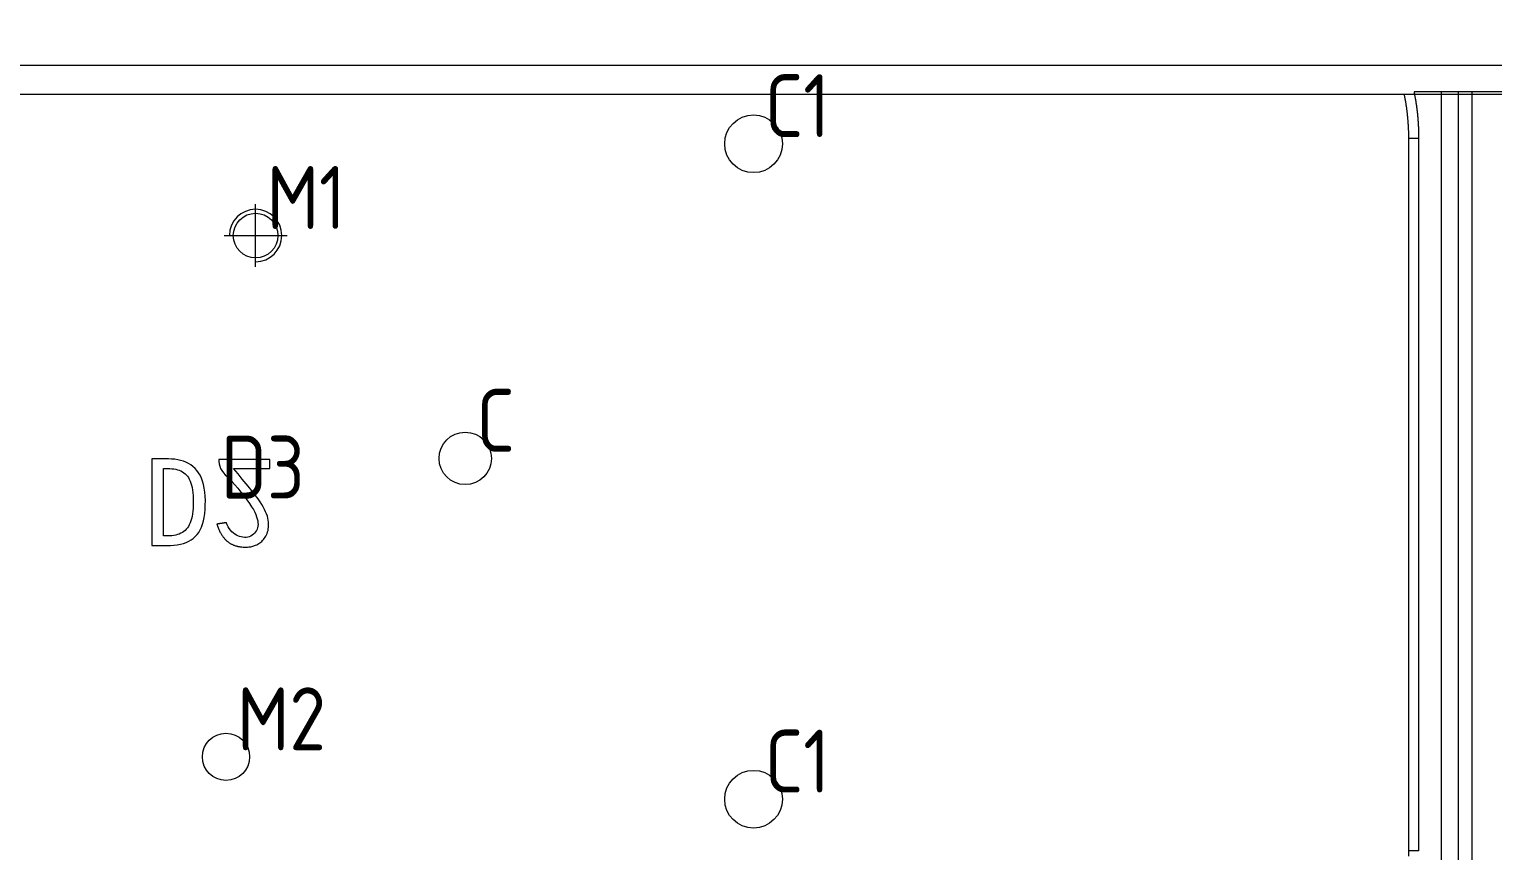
# Model space of a CAD drawing. Header units: millimetres. Extents: x 494 to 18201, y 224 to 11417.
# Drawn here: x 5489.2 to 5768.4, y 3023 to 3179.6 of the extents above; entities that cross this region are included whole.
import ezdxf
from ezdxf.lldxf.tags import DXFTag

# ---------------------------------------------------------------- set-up
doc = ezdxf.new("R2010")
doc.units = ezdxf.units.MM
for name, color, linetype in [('DIM', 7, 'Continuous'), ('PS', 7, 'Continuous'), ('PS_W', 1, 'Continuous')]:
    doc.layers.add(name, color=color, linetype=linetype)
doc.layers.add('dim_temp', color=161, linetype='Continuous', lineweight=9)
doc.styles.add('gbenor', font='gbenor.shx', dxfattribs={"bigfont": 'gbcbig.shx'})
doc.styles.get("Standard").update_dxf_attribs({"font": 'arial.ttf'})
tags = doc.linetypes.add('CENTER', pattern='A,22,[0,arial.ttf,S=0,R=0,X=0,Y=0],-8.5,8.5,-8.5', length=47.4).pattern_tags.tags
tags[16:17] = [DXFTag(74, 4), DXFTag(75, 0), DXFTag(340, '0'), DXFTag(46, 0.0), DXFTag(50, 0.0), DXFTag(44, 0.0), DXFTag(45, 0.0)]
tags[14:15] = [DXFTag(74, 4), DXFTag(75, 0), DXFTag(340, '0'), DXFTag(46, 0.0), DXFTag(50, 0.0), DXFTag(44, 0.0), DXFTag(45, 0.0)]
tags[12:13] = [DXFTag(74, 4), DXFTag(75, 0), DXFTag(340, '0'), DXFTag(46, 0.0), DXFTag(50, 0.0), DXFTag(44, 0.0), DXFTag(45, 0.0)]
tags = doc.linetypes.add('DASHED', pattern='A,12.86,[0,arial.ttf,S=0,R=0,X=0,Y=0],-12.86', length=25.72).pattern_tags.tags
tags[12:13] = [DXFTag(74, 4), DXFTag(75, 0), DXFTag(340, '0'), DXFTag(46, 0.0), DXFTag(50, 0.0), DXFTag(44, 0.0), DXFTag(45, 0.0)]
doc.dimstyles.new('通用', dxfattribs={"dimtxt": 5, "dimasz": 0.5, "dimexe": 1.5, "dimexo": 0, "dimgap": 1, "dimtad": 1, "dimtxsty": 'Standard', "dimblk": 'OPEN30', "dimcen": 1.5, "dimclrd": 252, "dimclre": 252, "dimclrt": 4, "dimadec": 1, "dimazin": 3, "dimtfac": 1, "dimtmove": 0, "dimatfit": 3, "dimldrblk": 'OPEN30', "dimarcsym": 0})

# ---------------------------------------------------------------- blocks, each defined once
blk = doc.blocks.new('*D34')
at = {"layer": 'Defpoints', "color": 0, "transparency": 16777216}
for p in [(5237.43, 3172.78), (5237.43, 3172.78), (5917.43, 2537.78)]:
    blk.add_point(p, dxfattribs=at)
at = {"layer": 'dim_temp', "color": 252, "lineweight": -2, "transparency": 16777216}
blk.add_line((5237.43, 3172.78), (5237.43, 3158.36), dxfattribs=at)
at = {"layer": 'dim_temp', "color": 4, "lineweight": 18, "transparency": 16777216, "insert": (5233.87, 3165.07), "char_height": 5, "attachment_point": 5, "rotation": 90}
blk.add_mtext('-680', dxfattribs=at)
blk = doc.blocks.new('_Open30')
at = {"color": 0, "linetype": 'ByBlock', "lineweight": -2}
for p, q in [((-1, 0.27), (0, 0)), ((0, 0), (-1, -0.27)), ((0, 0), (-1, 0))]:
    blk.add_line(p, q, dxfattribs=at)
blk = doc.blocks.new('*D35')
at = {"layer": 'Defpoints', "color": 0, "transparency": 16777216}
for p in [(5223.82, 3172.78), (5237.43, 3172.78), (5917.43, 2537.78)]:
    blk.add_point(p, dxfattribs=at)
at = {"layer": 'dim_temp', "color": 252, "lineweight": -2, "transparency": 16777216}
blk.add_line((5237.43, 3172.78), (5211.71, 3172.78), dxfattribs=at)
at = {"layer": 'dim_temp', "color": 4, "lineweight": 18, "transparency": 16777216, "insert": (5217.27, 3176.34), "char_height": 5, "attachment_point": 5}
blk.add_mtext('635', dxfattribs=at)

msp = doc.modelspace()

# ---------------------------------------------------------------- linework, layer by layer
at = {"layer": 'DIM', "color": 252, "linetype": 'DASHED', "lineweight": 18}
msp.add_lwpolyline([(5917.42544, 3172.78225), (5917.42544, 2537.78225), (5237.42542, 2537.78225), (5237.42542, 3172.78225)], close=True, dxfattribs=at)
at = {"layer": 'PS', "color": 31, "linetype": 'Continuous', "lineweight": 13}
msp.add_line((5917.42544, 3167.18225), (5252.42542, 3167.18225), dxfattribs=at)
at = {"layer": 'PS', "color": 155, "linetype": 'DASHED', "lineweight": 13, "ltscale": 0.87594}
msp.add_line((5752.37753, 3158.76559), (5752.37753, 3022.95928), dxfattribs=at)
at = {"layer": 'PS', "color": 2, "linetype": 'DASHED', "lineweight": 13, "ltscale": 0.87594}
msp.add_line((5754.37753, 3022.95928), (5754.37753, 3158.76536), dxfattribs=at)
at = {"layer": 'PS', "color": 155, "linetype": 'DASHED', "lineweight": 13, "ltscale": 0.87594}
for points in [[(5751.54853, 3167.18225), (5751.58139, 3167.01552), (5751.61358, 3166.84873), (5751.64509, 3166.68186), (5751.67594, 3166.51494), (5751.70612, 3166.34794), (5751.73563, 3166.18088), (5751.76447, 3166.01376), (5751.79264, 3165.84657), (5751.82015, 3165.67931), (5751.84699, 3165.51199), (5751.87316, 3165.3446), (5751.89867, 3165.17714), (5751.92351, 3165.00962), (5751.94769, 3164.84204), (5751.97121, 3164.67439), (5751.99406, 3164.50667), (5752.01624, 3164.33889), (5752.03777, 3164.17105), (5752.05863, 3164.00313), (5752.07883, 3163.83516), (5752.09837, 3163.66712), (5752.11725, 3163.49901), (5752.13546, 3163.33084), (5752.15302, 3163.1626), (5752.16992, 3162.9943), (5752.18616, 3162.82593), (5752.20174, 3162.6575), (5752.21666, 3162.489), (5752.23093, 3162.32044), (5752.24453, 3162.15182), (5752.25747, 3161.98312), (5752.26976, 3161.81437), (5752.28138, 3161.64555), (5752.29234, 3161.47666), (5752.30265, 3161.30771), (5752.31229, 3161.13869), (5752.32127, 3160.96961), (5752.32959, 3160.80046), (5752.33725, 3160.63125), (5752.34424, 3160.46197), (5752.35057, 3160.29263), (5752.35624, 3160.12322), (5752.36124, 3159.95375), (5752.36557, 3159.78421), (5752.36924, 3159.6146), (5752.37224, 3159.44493), (5752.37457, 3159.2752), (5752.37622, 3159.10539), (5752.37721, 3158.93553), (5752.37753, 3158.76559)], [(5758.58296, 3167.68225), (5758.58296, 3000.29264)], [(5761.83367, 3167.68225), (5761.83367, 3000.29264)], [(5764.46938, 3167.68225), (5764.46938, 3164.33446), (5764.46938, 3160.98667), (5764.46938, 3157.63888), (5764.46938, 3154.29108), (5764.46938, 3150.94329), (5764.46938, 3147.5955), (5764.46938, 3144.24771), (5764.46938, 3140.89991), (5764.46938, 3137.55212), (5764.46938, 3134.20433), (5764.46938, 3130.85654), (5764.46938, 3127.50875), (5764.46938, 3124.16095), (5764.46938, 3120.81316), (5764.46938, 3117.46537), (5764.46938, 3114.11758), (5764.46938, 3110.76978), (5764.46938, 3107.42199), (5764.46938, 3104.0742), (5764.46938, 3100.72641), (5764.46938, 3097.37862), (5764.46938, 3094.03082), (5764.46938, 3090.68303), (5764.46938, 3087.33524), (5764.46938, 3083.98745), (5764.46938, 3080.63966), (5764.46938, 3077.29186), (5764.46938, 3073.94407), (5764.46938, 3070.59628), (5764.46938, 3067.24849), (5764.46938, 3063.90069), (5764.46938, 3060.5529), (5764.46938, 3057.20511), (5764.46938, 3053.85732), (5764.46938, 3050.50953), (5764.46938, 3047.16173), (5764.46938, 3043.81394), (5764.46938, 3040.46615), (5764.46938, 3037.11836), (5764.46938, 3033.77056), (5764.46938, 3030.42277), (5764.46938, 3027.07498), (5764.46938, 3023.72719), (5764.46938, 3020.3794)], [(5752.37753, 3022.95928), (5752.36413, 3021.88958)], [(5754.37753, 3022.95928), (5754.37654, 3022.95928), (5754.37358, 3022.95928), (5754.36864, 3022.95928), (5754.36175, 3022.95928), (5754.3529, 3022.95928), (5754.3421, 3022.95928), (5754.32936, 3022.95928), (5754.31469, 3022.95928), (5754.29811, 3022.95928), (5754.27964, 3022.95928), (5754.25929, 3022.95928), (5754.23708, 3022.95928), (5754.21304, 3022.95928), (5754.18718, 3022.95928), (5754.15954, 3022.95928), (5754.13014, 3022.95928), (5754.09901, 3022.95928), (5754.06618, 3022.95928), (5754.03169, 3022.95928), (5753.99556, 3022.95928), (5753.95783, 3022.95928), (5753.91855, 3022.95928), (5753.87775, 3022.95928), (5753.83546, 3022.95928), (5753.79174, 3022.95928), (5753.74662, 3022.95928), (5753.70015, 3022.95928), (5753.65237, 3022.95928), (5753.60334, 3022.95928), (5753.5531, 3022.95928), (5753.5017, 3022.95928), (5753.44918, 3022.95928), (5753.39561, 3022.95928), (5753.34103, 3022.95928), (5753.28551, 3022.95928), (5753.22909, 3022.95928), (5753.17182, 3022.95928), (5753.11378, 3022.95928), (5753.055, 3022.95928), (5752.99556, 3022.95928), (5752.93551, 3022.95928), (5752.87491, 3022.95928), (5752.81382, 3022.95928), (5752.75229, 3022.95928), (5752.6904, 3022.95928), (5752.6282, 3022.95928), (5752.56575, 3022.95928), (5752.50311, 3022.95928), (5752.44035, 3022.95928), (5752.37753, 3022.95928)]]:
    msp.add_lwpolyline(points, dxfattribs=at)
at = {"layer": 'PS', "color": 2, "linetype": 'Continuous', "lineweight": 13}
msp.add_lwpolyline([(5753.586, 3167.18225), (5753.5841, 3167.19226), (5753.5822, 3167.20227), (5753.58029, 3167.21228), (5753.57838, 3167.22229), (5753.57647, 3167.2323), (5753.57455, 3167.24231), (5753.57264, 3167.25231), (5753.57072, 3167.26232), (5753.5688, 3167.27233), (5753.56688, 3167.28233), (5753.56495, 3167.29234), (5753.56302, 3167.30235), (5753.56109, 3167.31235), (5753.55916, 3167.32236), (5753.55723, 3167.33236), (5753.55529, 3167.34237), (5753.55335, 3167.35237), (5753.55141, 3167.36237), (5753.54947, 3167.37238), (5753.54752, 3167.38238), (5753.54557, 3167.39238), (5753.54362, 3167.40239), (5753.54167, 3167.41239), (5753.53971, 3167.42239), (5753.53776, 3167.43239), (5753.5358, 3167.44239), (5753.53384, 3167.45239), (5753.53187, 3167.46239), (5753.52991, 3167.47239), (5753.52794, 3167.48239), (5753.52597, 3167.49238), (5753.52399, 3167.50238), (5753.52202, 3167.51238), (5753.52004, 3167.52238), (5753.51806, 3167.53237), (5753.51608, 3167.54237), (5753.51409, 3167.55236), (5753.51211, 3167.56236), (5753.51012, 3167.57235), (5753.50813, 3167.58234), (5753.50614, 3167.59234), (5753.50414, 3167.60233), (5753.50214, 3167.61232), (5753.50014, 3167.62231), (5753.49814, 3167.63231), (5753.49614, 3167.6423), (5753.49413, 3167.65229), (5753.49212, 3167.66227), (5753.49011, 3167.67226), (5753.48809, 3167.68225)], dxfattribs=at)
at = {"layer": 'PS', "color": 2, "linetype": 'DASHED', "lineweight": 13, "ltscale": 0.87594}
msp.add_lwpolyline([(5754.37753, 3158.76536), (5754.37723, 3158.9348), (5754.37629, 3159.10422), (5754.37471, 3159.2736), (5754.3725, 3159.44296), (5754.36965, 3159.61228), (5754.36616, 3159.78158), (5754.36204, 3159.95085), (5754.35728, 3160.1201), (5754.35188, 3160.28931), (5754.34585, 3160.4585), (5754.33918, 3160.62766), (5754.33188, 3160.79679), (5754.32395, 3160.96589), (5754.31538, 3161.13496), (5754.30618, 3161.30401), (5754.29634, 3161.47303), (5754.28587, 3161.64202), (5754.27477, 3161.81098), (5754.26303, 3161.97991), (5754.25066, 3162.14882), (5754.23765, 3162.31769), (5754.22401, 3162.48654), (5754.20974, 3162.65537), (5754.19483, 3162.82415), (5754.17929, 3162.99287), (5754.16312, 3163.16149), (5754.14632, 3163.33003), (5754.12889, 3163.49849), (5754.11084, 3163.66685), (5754.09215, 3163.83513), (5754.07283, 3164.00332), (5754.05289, 3164.17142), (5754.03231, 3164.33943), (5754.0111, 3164.50736), (5753.98927, 3164.6752), (5753.9668, 3164.84295), (5753.9437, 3165.01061), (5753.91998, 3165.17819), (5753.89562, 3165.34568), (5753.87063, 3165.51308), (5753.84501, 3165.68039), (5753.81876, 3165.84761), (5753.79187, 3166.01475), (5753.76436, 3166.1818), (5753.73621, 3166.34876), (5753.70744, 3166.51564), (5753.67803, 3166.68242), (5753.64798, 3166.84912), (5753.61731, 3167.01573), (5753.586, 3167.18225)], dxfattribs=at)
at = {"layer": 'PS', "color": 7, "linetype": 'DASHED', "lineweight": 13, "ltscale": 0.87594}
for points in [[(5512.62292, 3097.66798), (5512.62292, 3097.33836), (5512.62292, 3097.00874), (5512.62292, 3096.67912), (5512.62292, 3096.3495), (5512.62292, 3096.01987), (5512.62292, 3095.69025), (5512.62292, 3095.36063), (5512.62292, 3095.03101), (5512.62292, 3094.70139), (5512.62292, 3094.37177), (5512.62292, 3094.04214), (5512.62292, 3093.71252), (5512.62292, 3093.3829), (5512.62292, 3093.05328), (5512.62292, 3092.72366), (5512.62292, 3092.39404), (5512.62292, 3092.06441), (5512.62292, 3091.73479), (5512.62292, 3091.40517), (5512.62292, 3091.07555), (5512.62292, 3090.74593), (5512.62292, 3090.4163), (5512.62292, 3090.08668), (5512.62292, 3089.75706), (5512.62292, 3089.42744), (5512.62292, 3089.09782), (5512.62292, 3088.7682), (5512.62292, 3088.43857), (5512.62292, 3088.10895), (5512.62292, 3087.77933), (5512.62292, 3087.44971), (5512.62292, 3087.12009), (5512.62292, 3086.79047), (5512.62292, 3086.46084), (5512.62292, 3086.13122), (5512.62292, 3085.8016), (5512.62292, 3085.47198), (5512.62292, 3085.14236), (5512.62292, 3084.81274), (5512.62292, 3084.48311), (5512.62292, 3084.15349), (5512.62292, 3083.82387), (5512.62292, 3083.49425), (5512.62292, 3083.16463), (5512.62292, 3082.835), (5512.62292, 3082.50538), (5512.62292, 3082.17576), (5512.62292, 3081.84614), (5512.62292, 3081.51652), (5512.62292, 3081.1869)], [(5512.62292, 3081.1869), (5513.33251, 3081.1869), (5514.04211, 3081.1869), (5514.7517, 3081.1869), (5515.4613, 3081.1869), (5516.16818, 3081.18968), (5516.84496, 3081.22334), (5517.48453, 3081.29516), (5518.08689, 3081.40514), (5518.65205, 3081.55328), (5519.18, 3081.73958), (5519.67074, 3081.96405), (5520.12427, 3082.22668), (5520.5406, 3082.52747), (5520.91972, 3082.86642), (5521.26184, 3083.24416), (5521.56971, 3083.66894), (5521.84419, 3084.14334), (5522.08528, 3084.66735), (5522.29298, 3085.24097), (5522.46729, 3085.8642), (5522.60821, 3086.53703), (5522.71573, 3087.25948), (5522.78986, 3088.03154), (5522.8306, 3088.85321), (5522.8378, 3089.72057), (5522.80879, 3090.56333), (5522.74256, 3091.35553), (5522.63913, 3092.09717), (5522.49849, 3092.78824), (5522.32064, 3093.42875), (5522.10558, 3094.01869), (5521.85332, 3094.55807), (5521.56385, 3095.04688), (5521.23717, 3095.48513), (5520.87358, 3095.87317), (5520.48083, 3096.22003), (5520.06232, 3096.52968), (5519.61805, 3096.80212), (5519.14802, 3097.03735), (5518.65224, 3097.23538), (5518.13069, 3097.3962), (5517.58339, 3097.51981), (5517.01032, 3097.60621), (5516.4115, 3097.65541), (5515.78732, 3097.66798), (5515.15444, 3097.66798), (5514.52156, 3097.66798), (5513.88868, 3097.66798), (5513.2558, 3097.66798), (5512.62292, 3097.66798)], [(5535.1272, 3097.5716), (5534.93251, 3097.5716), (5534.73782, 3097.5716), (5534.54313, 3097.5716), (5534.34844, 3097.5716), (5534.15375, 3097.5716), (5533.95906, 3097.5716), (5533.76437, 3097.5716), (5533.56968, 3097.5716), (5533.375, 3097.5716), (5533.18031, 3097.5716), (5532.98562, 3097.5716), (5532.79093, 3097.5716), (5532.59624, 3097.5716), (5532.40155, 3097.5716), (5532.20686, 3097.5716), (5532.01217, 3097.5716), (5531.81749, 3097.5716), (5531.6228, 3097.5716), (5531.42811, 3097.5716), (5531.23342, 3097.5716), (5531.03873, 3097.5716), (5530.84404, 3097.5716), (5530.64935, 3097.5716), (5530.45466, 3097.5716), (5530.25997, 3097.5716), (5530.06529, 3097.5716), (5529.8706, 3097.5716), (5529.67591, 3097.5716), (5529.48122, 3097.5716), (5529.28653, 3097.5716), (5529.09184, 3097.5716), (5528.89715, 3097.5716), (5528.70246, 3097.5716), (5528.50777, 3097.5716), (5528.31309, 3097.5716), (5528.1184, 3097.5716), (5527.92371, 3097.5716), (5527.72902, 3097.5716), (5527.53433, 3097.5716), (5527.33964, 3097.5716), (5527.14495, 3097.5716), (5526.95026, 3097.5716), (5526.75557, 3097.5716), (5526.56089, 3097.5716), (5526.3662, 3097.5716), (5526.17151, 3097.5716), (5525.97682, 3097.5716), (5525.78213, 3097.5716), (5525.58744, 3097.5716), (5525.39275, 3097.5716)], [(5525.39275, 3097.5716), (5525.39275, 3097.56389), (5525.39275, 3097.55618), (5525.39275, 3097.54847), (5525.39275, 3097.54076), (5525.39275, 3097.53305), (5525.39275, 3097.52534), (5525.39275, 3097.51763), (5525.39275, 3097.50992), (5525.39275, 3097.50221), (5525.39275, 3097.4945), (5525.39275, 3097.48679), (5525.39275, 3097.47908), (5525.39275, 3097.47137), (5525.39275, 3097.46366), (5525.39275, 3097.45595), (5525.39275, 3097.44823), (5525.39275, 3097.44052), (5525.39275, 3097.43281), (5525.39275, 3097.4251), (5525.39275, 3097.41739), (5525.39275, 3097.40968), (5525.39275, 3097.40197), (5525.39275, 3097.39426), (5525.39275, 3097.38655), (5525.39275, 3097.37884), (5525.39275, 3097.37113), (5525.39275, 3097.36342), (5525.39275, 3097.35571), (5525.39275, 3097.348), (5525.39275, 3097.34029), (5525.39275, 3097.33258), (5525.39275, 3097.32487), (5525.39275, 3097.31716), (5525.39275, 3097.30945), (5525.39275, 3097.30174), (5525.39275, 3097.29403), (5525.39275, 3097.28632), (5525.39275, 3097.27861), (5525.39275, 3097.27089), (5525.39275, 3097.26318), (5525.39275, 3097.25547), (5525.39275, 3097.24776), (5525.39275, 3097.24005), (5525.39275, 3097.23234), (5525.39275, 3097.22463), (5525.39275, 3097.21692), (5525.39275, 3097.20921), (5525.39275, 3097.2015), (5525.39275, 3097.19379), (5525.39275, 3097.18608)], [(5525.39275, 3097.18608), (5525.4532, 3096.73086), (5525.57287, 3096.29043), (5525.75175, 3095.86482), (5525.98985, 3095.45401), (5526.28716, 3095.058), (5526.64369, 3094.67679), (5527.0525, 3094.28749), (5527.49662, 3093.83412), (5527.97529, 3093.31413), (5528.48849, 3092.72752), (5529.03624, 3092.07429), (5529.61854, 3091.35444), (5530.22242, 3090.5834), (5530.77017, 3089.85368), (5531.24883, 3089.18071), (5531.65841, 3088.56449), (5531.99891, 3088.00502), (5532.27032, 3087.5023), (5532.47364, 3087.05517), (5532.63094, 3086.63819), (5532.75122, 3086.24095), (5532.83449, 3085.86344), (5532.88076, 3085.50568), (5532.89001, 3085.16765), (5532.86225, 3084.84936), (5532.79995, 3084.54958), (5532.70558, 3084.26707), (5532.57912, 3084.00183), (5532.4206, 3083.75386), (5532.23, 3083.52316), (5532.00732, 3083.30974), (5531.75811, 3083.11913), (5531.49596, 3082.96493), (5531.22147, 3082.84773), (5530.93464, 3082.76754), (5530.63547, 3082.72436), (5530.32397, 3082.71819), (5530.00229, 3082.74811), (5529.68338, 3082.80856), (5529.36942, 3082.89862), (5529.06038, 3083.01828), (5528.75628, 3083.16756), (5528.45711, 3083.34644), (5528.16342, 3083.55509), (5527.88708, 3083.79688), (5527.63295, 3084.07323), (5527.40102, 3084.38411), (5527.19129, 3084.72954), (5527.00377, 3085.10951), (5526.83846, 3085.52402)], [(5535.1272, 3095.83675), (5535.1272, 3095.87145), (5535.1272, 3095.90615), (5535.1272, 3095.94084), (5535.1272, 3095.97554), (5535.1272, 3096.01024), (5535.1272, 3096.04493), (5535.1272, 3096.07963), (5535.1272, 3096.11433), (5535.1272, 3096.14902), (5535.1272, 3096.18372), (5535.1272, 3096.21842), (5535.1272, 3096.25312), (5535.1272, 3096.28781), (5535.1272, 3096.32251), (5535.1272, 3096.35721), (5535.1272, 3096.3919), (5535.1272, 3096.4266), (5535.1272, 3096.4613), (5535.1272, 3096.49599), (5535.1272, 3096.53069), (5535.1272, 3096.56539), (5535.1272, 3096.60009), (5535.1272, 3096.63478), (5535.1272, 3096.66948), (5535.1272, 3096.70418), (5535.1272, 3096.73887), (5535.1272, 3096.77357), (5535.1272, 3096.80827), (5535.1272, 3096.84296), (5535.1272, 3096.87766), (5535.1272, 3096.91236), (5535.1272, 3096.94706), (5535.1272, 3096.98175), (5535.1272, 3097.01645), (5535.1272, 3097.05115), (5535.1272, 3097.08584), (5535.1272, 3097.12054), (5535.1272, 3097.15524), (5535.1272, 3097.18993), (5535.1272, 3097.22463), (5535.1272, 3097.25933), (5535.1272, 3097.29403), (5535.1272, 3097.32872), (5535.1272, 3097.36342), (5535.1272, 3097.39812), (5535.1272, 3097.43281), (5535.1272, 3097.46751), (5535.1272, 3097.50221), (5535.1272, 3097.53691), (5535.1272, 3097.5716)], [(5514.83967, 3095.83675), (5515.25218, 3095.83675), (5515.66469, 3095.83675), (5516.0755, 3095.8347), (5516.4709, 3095.81403), (5516.84792, 3095.77115), (5517.20654, 3095.70604), (5517.54678, 3095.6187), (5517.86862, 3095.50915), (5518.17207, 3095.37737), (5518.45713, 3095.22337), (5518.7238, 3095.04715), (5518.97208, 3094.8487), (5519.20197, 3094.62804), (5519.41347, 3094.38486), (5519.60657, 3094.11099), (5519.78129, 3093.80263), (5519.93761, 3093.45978), (5520.07555, 3093.08245), (5520.19509, 3092.67064), (5520.29624, 3092.22435), (5520.379, 3091.74357), (5520.44337, 3091.22831), (5520.48934, 3090.67857), (5520.51693, 3090.09434), (5520.52613, 3089.47563), (5520.51693, 3088.85654), (5520.48934, 3088.27116), (5520.44337, 3087.7195), (5520.379, 3087.20156), (5520.29624, 3086.71733), (5520.19509, 3086.26683), (5520.07555, 3085.85003), (5519.93761, 3085.46696), (5519.78129, 3085.1176), (5519.60658, 3084.80196), (5519.41347, 3084.52004), (5519.20197, 3084.26852), (5518.97208, 3084.04025), (5518.72381, 3083.83496), (5518.45714, 3083.65266), (5518.17207, 3083.49335), (5517.86862, 3083.35703), (5517.54678, 3083.24369), (5517.20655, 3083.15335), (5516.84792, 3083.086), (5516.4709, 3083.04163), (5516.0755, 3083.02025), (5515.66469, 3083.01813), (5515.25218, 3083.01813), (5514.83967, 3083.01813)], [(5514.83967, 3083.01813), (5514.83967, 3083.2745), (5514.83967, 3083.53087), (5514.83967, 3083.78725), (5514.83967, 3084.04362), (5514.83967, 3084.29999), (5514.83967, 3084.55636), (5514.83967, 3084.81274), (5514.83967, 3085.06911), (5514.83967, 3085.32548), (5514.83967, 3085.58185), (5514.83967, 3085.83823), (5514.83967, 3086.0946), (5514.83967, 3086.35097), (5514.83967, 3086.60734), (5514.83967, 3086.86371), (5514.83967, 3087.12009), (5514.83967, 3087.37646), (5514.83967, 3087.63283), (5514.83967, 3087.8892), (5514.83967, 3088.14558), (5514.83967, 3088.40195), (5514.83967, 3088.65832), (5514.83967, 3088.91469), (5514.83967, 3089.17107), (5514.83967, 3089.42744), (5514.83967, 3089.68381), (5514.83967, 3089.94018), (5514.83967, 3090.19656), (5514.83967, 3090.45293), (5514.83967, 3090.7093), (5514.83967, 3090.96567), (5514.83967, 3091.22205), (5514.83967, 3091.47842), (5514.83967, 3091.73479), (5514.83967, 3091.99116), (5514.83967, 3092.24754), (5514.83967, 3092.50391), (5514.83967, 3092.76028), (5514.83967, 3093.01665), (5514.83967, 3093.27303), (5514.83967, 3093.5294), (5514.83967, 3093.78577), (5514.83967, 3094.04214), (5514.83967, 3094.29852), (5514.83967, 3094.55489), (5514.83967, 3094.81126), (5514.83967, 3095.06763), (5514.83967, 3095.32401), (5514.83967, 3095.58038), (5514.83967, 3095.83675)], [(5528.18779, 3095.83675), (5528.32658, 3095.83675), (5528.46537, 3095.83675), (5528.60416, 3095.83675), (5528.74294, 3095.83675), (5528.88173, 3095.83675), (5529.02052, 3095.83675), (5529.15931, 3095.83675), (5529.2981, 3095.83675), (5529.43688, 3095.83675), (5529.57567, 3095.83675), (5529.71446, 3095.83675), (5529.85325, 3095.83675), (5529.99204, 3095.83675), (5530.13082, 3095.83675), (5530.26961, 3095.83675), (5530.4084, 3095.83675), (5530.54719, 3095.83675), (5530.68598, 3095.83675), (5530.82476, 3095.83675), (5530.96355, 3095.83675), (5531.10234, 3095.83675), (5531.24113, 3095.83675), (5531.37992, 3095.83675), (5531.51871, 3095.83675), (5531.65749, 3095.83675), (5531.79628, 3095.83675), (5531.93507, 3095.83675), (5532.07386, 3095.83675), (5532.21265, 3095.83675), (5532.35143, 3095.83675), (5532.49022, 3095.83675), (5532.62901, 3095.83675), (5532.7678, 3095.83675), (5532.90659, 3095.83675), (5533.04537, 3095.83675), (5533.18416, 3095.83675), (5533.32295, 3095.83675), (5533.46174, 3095.83675), (5533.60053, 3095.83675), (5533.73931, 3095.83675), (5533.8781, 3095.83675), (5534.01689, 3095.83675), (5534.15568, 3095.83675), (5534.29447, 3095.83675), (5534.43326, 3095.83675), (5534.57204, 3095.83675), (5534.71083, 3095.83675), (5534.84962, 3095.83675), (5534.98841, 3095.83675), (5535.1272, 3095.83675)], [(5529.82626, 3080.89775), (5530.0548, 3080.87809), (5530.27779, 3080.86537), (5530.49522, 3080.85959), (5530.7071, 3080.86074), (5530.91344, 3080.86884), (5531.11422, 3080.88388), (5531.30944, 3080.90585), (5531.49912, 3080.93476), (5531.68479, 3080.97154), (5531.87146, 3081.01919), (5532.05952, 3081.07795), (5532.24896, 3081.1478), (5532.4398, 3081.22876), (5532.63202, 3081.32083), (5532.82563, 3081.42399), (5533.02063, 3081.53826), (5533.21647, 3081.66387), (5533.40615, 3081.80381), (5533.5875, 3081.95902), (5533.76052, 3082.1295), (5533.92522, 3082.31525), (5534.08159, 3082.51626), (5534.22963, 3082.73254), (5534.36934, 3082.96408), (5534.50072, 3083.2109), (5534.61823, 3083.47159), (5534.71631, 3083.74477), (5534.79495, 3084.03044), (5534.85417, 3084.3286), (5534.89396, 3084.63926), (5534.91431, 3084.9624), (5534.91524, 3085.29804), (5534.89673, 3085.64617), (5534.8554, 3086.00771), (5534.78022, 3086.38568), (5534.67035, 3086.7803), (5534.52578, 3087.19157), (5534.34651, 3087.6195), (5534.13254, 3088.06409), (5533.88388, 3088.52533), (5533.60052, 3089.00322), (5533.28038, 3089.50062), (5532.8964, 3090.05462), (5532.44025, 3090.67662), (5531.91193, 3091.36663), (5531.31144, 3092.12464), (5530.63878, 3092.95066), (5529.89396, 3093.84468), (5529.07696, 3094.80671), (5528.18779, 3095.83675)], [(5526.83846, 3085.52402), (5526.80184, 3085.51824), (5526.76521, 3085.51246), (5526.72859, 3085.50668), (5526.69196, 3085.50089), (5526.65534, 3085.49511), (5526.61871, 3085.48933), (5526.58209, 3085.48354), (5526.54547, 3085.47776), (5526.50884, 3085.47198), (5526.47222, 3085.4662), (5526.43559, 3085.46041), (5526.39897, 3085.45463), (5526.36234, 3085.44885), (5526.32572, 3085.44306), (5526.28909, 3085.43728), (5526.25247, 3085.4315), (5526.21584, 3085.42572), (5526.17922, 3085.41993), (5526.14259, 3085.41415), (5526.10597, 3085.40837), (5526.06934, 3085.40258), (5526.03272, 3085.3968), (5525.9961, 3085.39102), (5525.95947, 3085.38524), (5525.92285, 3085.37945), (5525.88622, 3085.37367), (5525.8496, 3085.36789), (5525.81297, 3085.3621), (5525.77635, 3085.35632), (5525.73972, 3085.35054), (5525.7031, 3085.34476), (5525.66647, 3085.33897), (5525.62985, 3085.33319), (5525.59322, 3085.32741), (5525.5566, 3085.32162), (5525.51998, 3085.31584), (5525.48335, 3085.31006), (5525.44673, 3085.30428), (5525.4101, 3085.29849), (5525.37348, 3085.29271), (5525.33685, 3085.28693), (5525.30023, 3085.28115), (5525.2636, 3085.27536), (5525.22698, 3085.26958), (5525.19035, 3085.2638), (5525.15373, 3085.25801), (5525.1171, 3085.25223), (5525.08048, 3085.24645), (5525.04385, 3085.24067), (5525.00723, 3085.23488)], [(5525.00723, 3085.23488), (5525.06961, 3085.05947), (5525.13337, 3084.88791), (5525.19853, 3084.72021), (5525.26507, 3084.55636), (5525.333, 3084.39637), (5525.40231, 3084.24023), (5525.47302, 3084.08795), (5525.54511, 3083.93953), (5525.61859, 3083.79496), (5525.69346, 3083.65424), (5525.76972, 3083.51738), (5525.84736, 3083.38437), (5525.92639, 3083.25522), (5526.00681, 3083.12993), (5526.08862, 3083.00849), (5526.17182, 3082.89091), (5526.2564, 3082.77718), (5526.34237, 3082.6673), (5526.42973, 3082.56128), (5526.51848, 3082.45912), (5526.60861, 3082.36081), (5526.70014, 3082.26636), (5526.79305, 3082.17576), (5526.88735, 3082.08902), (5526.98303, 3082.00613), (5527.08011, 3081.92664), (5527.17857, 3081.85007), (5527.27842, 3081.77644), (5527.37966, 3081.70573), (5527.48228, 3081.63796), (5527.5863, 3081.57311), (5527.6917, 3081.5112), (5527.79849, 3081.45221), (5527.90667, 3081.39616), (5528.01623, 3081.34303), (5528.12719, 3081.29284), (5528.23953, 3081.24557), (5528.35326, 3081.20124), (5528.46837, 3081.15983), (5528.58488, 3081.12136), (5528.70277, 3081.08581), (5528.82205, 3081.0532), (5528.94272, 3081.02351), (5529.06478, 3080.99676), (5529.18822, 3080.97293), (5529.31305, 3080.95204), (5529.43927, 3080.93407), (5529.56688, 3080.91904), (5529.69588, 3080.90693), (5529.82626, 3080.89775)]]:
    msp.add_lwpolyline(points, dxfattribs=at)
at = {"layer": 'PS', "color": 42, "linetype": 'Continuous', "lineweight": 13}
for centre, radius in [((5627.42544, 3157.78225), 5.5), ((5532.42542, 3140.28225), 4.253), ((5572.42544, 3097.78225), 5), ((5526.77755, 3040.86254), 4.5035), ((5627.42544, 3032.78225), 5.5)]:
    msp.add_circle(centre, radius, dxfattribs=at)
at = {"layer": 'PS', "color": 42, "linetype": 'Continuous', "lineweight": 18}
msp.add_arc((5532.42542, 3140.28225), 5, 270, 180, dxfattribs=at)
at = {"layer": 'PS', "color": 11, "linetype": 'DASHED', "lineweight": 13, "ltscale": 0.87594}
msp.add_ellipse((5752.37753, 3158.76536), major_axis=(2, 0), ratio=0.000114, start_param=0, end_param=1.570796327, dxfattribs=at)
at = {"layer": 'PS_W', "color": 1, "linetype": 'CENTER', "lineweight": 18, "ltscale": 0.87594}
for p, q in [((5532.42542, 3134.28225), (5532.42542, 3146.28225)), ((5526.42542, 3140.28225), (5538.42542, 3140.28225))]:
    msp.add_line(p, q, dxfattribs=at)
at = {"layer": 'PS_W', "color": 1, "linetype": 'Continuous', "lineweight": 18}
msp.add_lwpolyline([(5772.42544, 3167.68225), (5753.48809, 3167.68225)], dxfattribs=at)

# ---------------------------------------------------------------- texts
at = {"layer": 'DIM', "color": 4, "lineweight": 18, "style": 'gbenor'}
for s, p in [('C1', (5629.56042, 3159.04222)), ('M1', (5534.55042, 3141.53722)), ('C', (5574.55042, 3099.03722)), ('D3', (5525.80342, 3090.11522)), ('M2', (5528.89249, 3042.11225)), ('C1', (5629.56042, 3034.04222))]:
    msp.add_text(s, height=12, dxfattribs=at).set_placement(p)

# ---------------------------------------------------------------- dimensions: what is measured, and where the dimension line sits
at = {"layer": 'dim_temp', "color": 4, "lineweight": 18}
dim = msp.add_ordinate_dim(feature_location=(5237.42542, 3172.78225), offset=(-13.60231, 0), dtype=0, origin=(5917.42544, 2537.78225), dimstyle='通用', dxfattribs=at)
dim.commit()
dim.dimension.update_dxf_attribs({"geometry": '*D35', "text_midpoint": (5217.26718, 3176.33682)})
dim = msp.add_ordinate_dim(feature_location=(5237.42542, 3172.78225), offset=(0, 0), dtype=1, origin=(5917.42544, 2537.78225), text='-<>', dimstyle='通用', dxfattribs=at)
dim.commit()
dim.dimension.update_dxf_attribs({"geometry": '*D34', "text_midpoint": (5233.87256, 3165.07011)})

doc.saveas('drawing.dxf')
